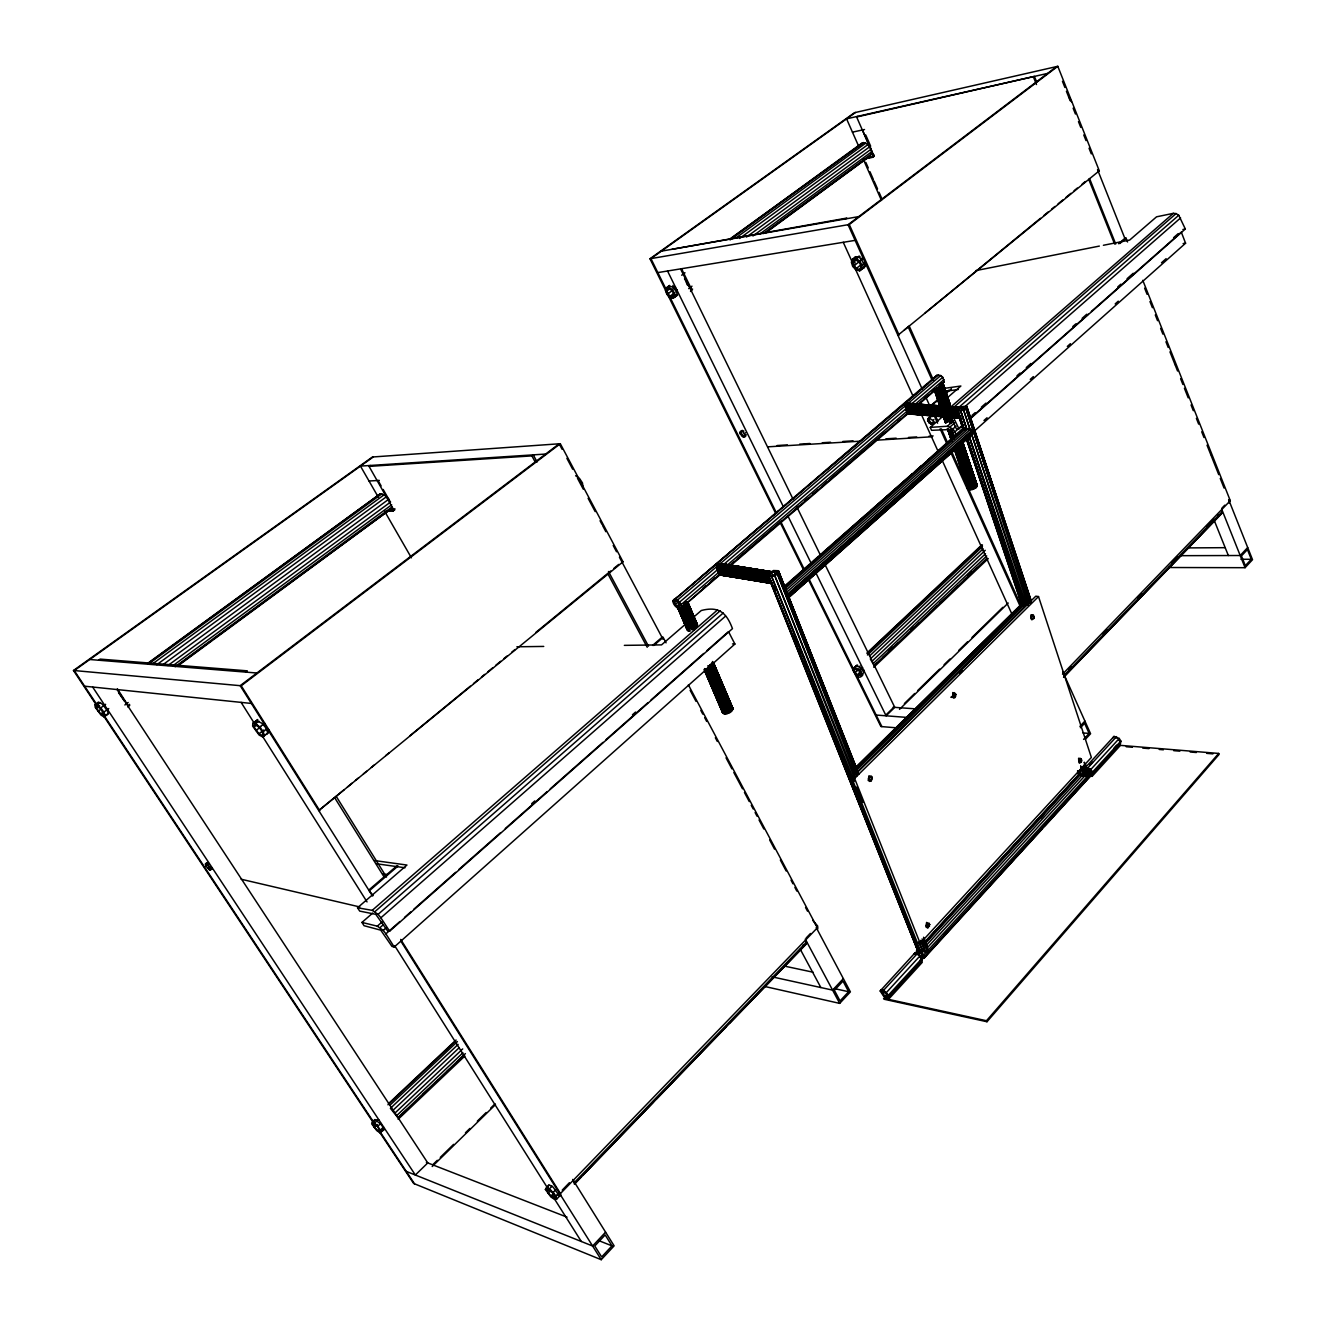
<?xml version="1.0" encoding="UTF-8"?>
<svg xmlns="http://www.w3.org/2000/svg" width="1326" height="1326" viewBox="0 0 1326 1326"><rect width="100%" height="100%" fill="white"/><g stroke="black" fill="none" stroke-linecap="round" stroke-linejoin="round"><path stroke-width="1.5" d="M888.437 995.196L888.42 997.318L886.547 997.732L883.68 996.274L880.182 991.003L881.177 989.627L883.696 990.174L888.437 995.196L922.266 958.201L917.609 953.245L915.073 952.764L880.182 991.003M928.73 418.055L929.99 422.182L933.852 423.392L931.034 424.386L927.703 420.889L927.736 418.917L930.106 417.176L927.736 418.917M920.957 959.195L920.99 957.737M886.017 998.81L885.32 997.467L887.774 998.014L922.216 960.322L922.266 958.201M924.984 945.554L925.051 943.83L927.371 946.814L927.404 952.333L917.393 949.897L767.87 575.401L768.367 573.661L773.439 570.528L778.379 570.727L785.97 589.921M370.352 465.459L369.059 466.387L393.59 509.615L392.861 511.156L384.706 511.422L411.425 557.832M210.685 870.121L209.525 866.806L205.878 863.707L205.795 865.944L209.392 869.823L212.11 868.961L207.221 864.784L207.32 862.546L205.878 863.707M917.559 953.311L918.587 951.737L921.686 953.411L923.227 956.377L921.404 957.157M257.692 719.521L252.835 723.283L252.636 726.101L259.117 735.035L262.78 736.991L269.261 731.919M254.062 727.079L254.227 724.974L256.332 725.223L259.415 727.725L262.018 731.306L262.913 734.273L261.686 735.25L258.935 733.775L254.062 727.079L257.294 724.576M548.168 1187.118L548.301 1185.345L550.157 1185.361L553.157 1187.168L559.423 1195.953L560.351 1195.323M1078.469 774.732C1080.226 772.627 1078.137 776.39 1084.005 775.959L1087.834 771.782L1085.232 763.925L1087.834 771.782L1087.966 776.821L1089.591 776.821L1090.85 774.699L1090.287 773.008L1087.303 769.942M864.784 261.471L863.889 267.819L861.767 269.178M945.72 405.806L939.239 386.446L942.935 383.28L950.261 405.143L943.035 383.612C940.134 381.507 939.272 389.562 935.493 389.048L941.377 406.469M920.045 957.471L924.404 957.902L922.465 953.046L917.26 950.477L916.316 951.123L916.879 954.173M1092.508 772.08L1090.884 769.411L1085.629 767.273L1114.022 736.394L1119.26 738.449L1120.868 741.085L1092.508 772.08L1092.276 774.251L1090.303 774.931M765.782 232.779L870.37 155.722C873.95 150.799 869.143 143.291 863.558 142.595L729.847 239.045M1120.868 741.085L1120.603 743.273L1091.547 775.064L1089.077 774.815L1089.657 776.108L1092.127 776.356L1120.42 745.378L1119.857 744.085M704.769 671.055L723.101 713.322C726.665 714.764 732.134 712.559 732.913 708.631L713.637 663.066M573.346 1180.123L574.407 1184.201L806.307 943.897L805.827 939.67M772.461 582.81L719.769 574.937L716.405 565.771L718.874 563.666L769.975 572.252L770.406 573.909L769.246 572.733L717.068 564.163L721.493 563.716L774.235 572.235C769.13 569.832 766.196 576.296 769.743 579.91L769.478 579.197M1229.235 503.035L1229.699 500.051M97.942 704.056L98.207 702.349L100.03 702.565L102.815 704.636L107.704 711.333L108.251 713.836L107.157 714.598M870.9 781.147L868.215 780.5L868.961 775.809L871.646 776.456L872.226 777.914L870.9 781.147L869.624 781.395L868.53 778.644L869.243 776.92L871.646 776.456M953.56 697.791L953.245 693.432L954.372 692.636L955.98 694.509L954.753 697.609L950.875 697.261L953.013 695.769L952.781 692.537M928.532 927.686L925.896 926.907L926.609 922.415L929.775 924.537L927.338 928.018L926.344 925.482L927.007 923.808L929.244 923.194M1033.65 615.281L1030.965 614.85L1031.164 618.015L1033.849 618.446L1034.131 616.723L1032.639 614.816L1031.578 615.546L1031.064 618.811L1031.86 619.806L1033.849 618.446M1081.237 758.803L1078.602 758.24L1078.784 761.223L1081.403 761.787L1081.668 760.13L1080.292 758.439L1079.298 759.201L1078.8 762.334L1079.53 763.229L1081.403 761.787M771.019 583.324L719.305 574.539L721.046 573.28L719.554 574.821L771.517 583.374L768.566 577.175L717.068 568.771L718.874 567.976M674.288 602.452L675.829 600.678L677.636 601.573L679.857 606.778L676.774 606.197L674.288 602.452L677.437 599.766M690.548 291.471L691.144 288.405L681.597 268.846M691.343 290.958L692.586 289.068L691.559 289.83M967.748 487.62L968.461 489.476L972.157 489.493L976.052 487.67L977.196 485.366L962.096 440.298M374.976 1119.492L371.645 1123.835L376.733 1130.597L379.833 1132.669L384.308 1129.57M964.897 429.641L964.4 428.165L783.964 587.716L786.185 590.053L786.782 595.589L972.555 430.552L964.4 428.165L964.002 429.69L962.858 428.364L963.604 430.038M857.524 116.373L856.629 117.003L873.055 154.346L873.072 156.833L867.718 157.844M881.492 200.458L863.259 159.219L872.226 157.396L874.265 155.059L873.37 155.722M669.58 285.421L666.315 287.808L665.486 290.56L666.879 294.355L669.812 297.438L672.945 298.367L676.21 295.98M666.663 291.123L667.293 289.051L669.282 288.753L671.718 290.361L673.442 293.112L673.658 295.731L672.265 296.991L669.912 296.295L666.663 291.123L669.928 288.736M922.531 949.93L920.675 951.123L921.073 949.814M255.703 722.521L257.476 719.885M1063.585 677.304L1221.66 513.494L1221.992 509.217M859.596 146.324L861.635 142.993M1028.744 605.369L1023.075 604.159L1022.644 605.452L1021.501 604.059L855.734 767.273M947.991 406.75L962.245 407.778C955.416 405.325 956.692 413.53 959.908 416.513C958.648 420.193 962.925 415.585 956.842 417.01L960.886 417.358M743.936 431.083L742.179 430.486L740.14 432.061L740.24 433.851L743.256 437.016L746.256 434.762M862.53 675.464L864.038 670.227M855.834 256.614L852.618 259.117L851.358 262.2L852.684 266.443L855.95 269.841L859.646 270.836L865.248 266.427M852.734 262.813L853.679 260.493L856.099 260.128L858.9 261.885L860.723 264.935L860.756 267.869L858.95 269.294L856.182 268.548L852.734 262.813L857.557 259.084M178.148 665.702L391.303 508.67L391.932 507.112L175.181 666.713M863.441 671.752L861.817 669.083L862.331 667.84M689.818 628.872L681.116 608.087L683.387 606.181C679.807 611.75 673.028 605.767 672.862 600.927L936.852 375.291L940.764 375.54L942.753 377.297L944.261 381.789L941.609 383.811M690.631 628.391L681.779 607.557C683.669 605.849 684.73 600.811 687.929 602.286L697.559 625.076M687.001 629.436L677.304 606.744L678.647 608.402L680.884 608.336L720.896 573.18M1084.071 765.085L1087.966 776.821L1084.005 775.959L1084.801 774.301M560.898 1194.759L556.638 1199.152L554.583 1199.367L550.87 1196.964L545.384 1189.472L549.014 1184.963M932.858 424.254L934.615 421.867M863.889 267.819L865.547 264.653L864.453 264.935L860.74 258.421L857.64 256.879L854.972 257.294L853.579 259.531M907.382 409.237L906.487 410.629L959.527 415.519L906.769 411.458L907.995 411.176L907.034 412.204L959.908 416.513L906.769 411.458L906.172 409.717L907.382 409.237L907.746 413.878L959.958 418.055L959.626 416.381L960.372 417.773L950.245 416.994M853.845 668.006L852.8 669.978L856.646 676.011L859.729 677.271L861.734 676.31L861.718 673.575L859.679 670.359L856.563 668.155L853.845 668.006L856.778 665.254M936.852 375.291L932.824 379.518M679.94 607.391L679.21 608.601L688.824 631.126M770.771 581.037L718.361 572.699L719.819 572.268L718.692 573.445L771.251 582.064L718.361 572.699L719.289 571.009L718.029 571.821L770.771 581.037L718.029 571.821L719.09 570.246M969.787 419.198L1185.328 229L1178.748 215.26L957.074 408.905L956.825 410.298L960.737 411.077L966.008 408.756L966.472 406.054L958.847 407.347M855.071 666.746L857.723 665.271L856.066 665.801L859.364 666.978L860.027 666.017M970.483 435.856L972.72 431.066L787.163 596.65L789.069 597.313L970.483 435.856L788.788 597.363L787.975 595.755M1078.883 774.832L1077.574 770.903L1078.883 774.832L1079.745 773.605M854.259 781.345L771.666 576.595L918.802 950.626L769.097 576.495L917.658 950.195L918.736 948.736L917.393 949.897L767.87 575.401L771.666 576.595L774.782 575.683L777.434 574.042L778.379 570.727L858.784 773.92M914.062 954.156L915.073 952.764M383.247 1130.432L383.048 1127.216L380.86 1124.249L375.606 1120.022L374.197 1120.105L374.33 1121.796M719.935 574.854L771.931 583.175L719.305 574.539L720.416 573.064M1112.829 737.936L1114.022 736.394M950.178 406.187L942.272 382.816L940.217 384.557L947.427 406.121M697.095 626.402L686.553 601.822L684.05 603.976L694.509 628.723M986.478 1020.738L1218.693 753.433L1219.108 754.395L986.992 1021.749L884.077 999.24L883.58 998.279L986.478 1020.738L986.992 1021.749M907.249 408.507L906.172 409.717L904.912 404.132L957.786 408.11L958.764 409.286M920.609 958.549L923.393 955.499M923.857 954.853L1091.779 771.517M920.393 959.709L923.178 956.676M944.245 933.985L947.029 930.935M1074.06 792.07L1076.845 789.02M1087.287 777.285L1091.464 772.726M1114.022 748.162L1116.724 745.212M924.537 956.576L1090.85 774.699M923.46 958.549L1014.208 859.281M1016.992 856.231L1042.12 828.733M1044.905 825.684L1089.591 776.821M924.404 957.902L1090.602 776.058M915.288 954.803L918.073 951.77M1040.794 818.092L1043.595 815.042M1089.823 765.119L1092.525 762.168M883.696 990.174L919.25 951.538M1088.165 767.505L1116.558 736.593M926.261 945.438L1083.11 774.517M918.172 955.366L920.957 952.333M1086.773 771.566L1089.574 768.533M886.564 992.362L920.443 955.4M926.659 948.471L1089.027 771.301M1090.884 769.411L1119.26 738.449M919.763 956.891L922.548 953.842M1088.265 772.959L1091.049 769.909M920.725 940.532L925.333 952.051L927.719 949.449L923.907 939.836L927.719 949.449M1086.143 776.423L1082.944 766.594L1086.143 776.423L1088.215 774.169L1084.337 762.4M920.178 943.35L1091.364 757.444L1038.507 596.567L1035.821 596.17L851.905 777.732L854.59 778.395L920.178 943.35L917.542 942.537M926.128 940.465L1078.701 774.533M924.255 942.852L1079.712 773.771M928.78 938.758L942.769 923.526M946.963 918.968L952.565 912.885M956.759 908.31L967.947 896.144M976.35 887.011L997.334 864.171M1004.329 856.563L1019.711 839.822M1022.512 836.772L1028.098 830.689M1032.308 826.115L1044.888 812.424M1051.883 804.816L1072.867 781.975M924.404 944.526L1079.878 775.296M379.385 1131.807L413.629 1183.455L601.225 1259.7L614.12 1245.843L572.699 1179.427M765.085 986.544L839.69 1003.384L850.397 991.881L816.219 927.554L817.396 927.786L560.467 1193.533L559.34 1193.118M1085.613 739.079L1090.585 733.742L1062.905 672.017M1168.687 567.511L1245.081 567.694L1252.523 559.688L1228.638 499.57M162.568 664.956L388.8 499.189L384.142 494.78L380.164 493.902L148.33 663.249M611.982 1245.86L601.656 1256.949L594.777 1245.992L605.153 1234.92L611.982 1245.86L598.606 1240.556M848.64 991.715L840.054 1000.915L834.385 990.307L843.005 981.107L848.64 991.715L834.502 988.616M1083.574 739.394L1089.143 733.411L1084.602 723.3L1080.408 727.759M1251.296 559.274L1245.329 565.672L1241.451 555.925L1247.435 549.544L1251.296 559.274L1240.97 559.29M605.584 1232.169L592.606 1246.009L406.286 1171.388M843.369 978.638L832.595 990.124L772.146 976.848M1079.911 726.416L1084.9 721.095M1247.7 547.522L1240.208 555.511L1180.306 555.677M98.29 702.316L95.024 704.703L95.157 707.222L101.058 715.145L104.091 716.852L108.467 713.272M769.246 572.733L716.272 564.926L768.351 574.175L769.13 575.401M1068.773 669.928L1071.64 666.961M1103.232 634.242L1107.542 629.784M1137.708 598.556L1142.017 594.098M1172.184 562.87L1177.919 556.92M1206.643 527.184L1213.837 519.742M574.373 1182.527L806.556 942.073M1222.29 511.554L1064.082 675.398L1063.634 673.011M574.871 1183.472L580.589 1177.538M583.457 1174.571L653.536 1101.972M656.387 1099.005L726.466 1026.39M729.333 1023.423L806.307 943.897M1063.651 677.039L1221.66 513.494M553.704 1197.958L555.246 1197.809L552.627 1192.737L547.389 1189.339L548.185 1193.234L553.704 1197.958L556.522 1195.041M556.638 1199.152L556.075 1196.4L558.926 1193.466M562.207 1190.151L569.384 1182.726M806.175 937.946L810.484 933.487M1221.926 508.14L1224.793 505.173M1062.507 674.238L1230.296 500.698L1142.78 280.316M1207.953 525.378L1210.837 522.411M546.163 1187.881L549.229 1189.024L552.08 1186.107M548.185 1193.234L551.036 1190.3M556.075 1196.4L553.157 1192.405L555.992 1189.472M550.92 1196.151L553.754 1193.234M545.384 1189.472L548.235 1186.555M949.151 403.22L942.587 383.794L941.659 384.706L943.035 383.612L941.659 384.706L942.156 383.827L947.991 401.248M959.726 673.558L962.676 670.658M854.59 778.395L1038.507 596.567M1023.523 605.501L1023.075 604.159L855.767 768.981L858.419 773.671M866.64 758.422L872.525 752.621M881.359 743.919L885.785 739.56M944.676 681.531L952.035 674.271M959.411 667.011L965.295 661.21M975.605 651.066L978.555 648.149M857.044 769.776L1024.716 604.441L1024.766 605.783M857.972 771.417L1026.689 604.871M855.767 767.671L1021.965 604.01L1023.075 604.159M432.193 1166.532L495.493 1104.608M899.509 709.36L1008.224 603.015M885.967 714.896L892.912 708.134M432.873 1164.626L437.315 1160.283M440.282 1157.383L453.608 1144.355M465.459 1132.769L469.901 1128.426M477.31 1121.183L486.194 1112.497M490.637 1108.138L495.079 1103.796M904.398 703.542L914.675 693.498M917.625 690.614L939.653 669.066M944.062 664.757L949.93 659.022M958.748 650.403L967.566 641.784M971.975 637.475L1002.821 607.308M888.437 651.431L892.945 647.154M910.962 630.049L913.962 627.198M967.997 575.882L972.505 571.605M465.393 1053.606L397.899 1117.719L390.408 1108.337L458.133 1044.407M987.174 558.08L874.049 665.519L870.337 658.956L985.251 550.307M399.06 1117.022L408.043 1108.503M422.994 1094.298L428.978 1088.613M434.961 1082.928L437.961 1080.093M446.928 1071.557L449.928 1068.723M457.404 1061.612L463.387 1055.927M874.049 665.867L877.05 663.017M883.05 657.315L898.05 643.06M907.05 634.508L919.051 623.121M929.559 613.142L937.051 606.015M940.051 603.164L946.051 597.462M952.051 591.761L958.052 586.059M964.052 580.374L977.56 567.545M398.131 1119.293L464.846 1056.043M873.784 667.276L988.268 558.577M856.828 675.149L860.657 675.365L860.64 673.31L859.099 670.906L854.74 669.133L853.961 670.608L856.828 675.149L861.204 671.006M395.032 1112.995L462.691 1048.916M872.21 661.044L985.533 553.704M378.987 1131.393L380.131 1131.161L377.512 1126.52L373.136 1123.603L374.23 1127.216L378.987 1131.393L383.529 1127.001M396.822 1115.514L462.89 1052.827M873.502 663.332L986.726 555.925M379.833 1132.669L382.783 1129.885M372.026 1122.277L374.479 1123.205L377.429 1120.42M869.657 655.922L983.146 548.798M374.23 1127.216L377.181 1124.431M854.789 672.995L859.149 668.851M392.794 1110.492L458.995 1047.888M381.358 1132.354L377.86 1126.172L380.811 1123.387M859.679 670.359L862.596 667.591M388.419 1103.696L456.061 1039.998M867.187 652.823L981.721 544.969M387.954 1104.807L455.647 1041.043M867.071 653.486L982.483 545.052M389.695 1105.436L457.42 1041.59M867.469 655.011L982.467 546.594M942.637 406.27L936.753 388.8L937.631 387.971L936.123 388.999L941.891 406.436M943.167 405.955L937.399 388.419L938.228 387.656L936.753 388.8M719.305 574.539L720.731 573.246M689.305 631.143L679.824 608.617L680.984 607.573M672.945 298.367L674.818 296.709L674.52 293.212L672.216 289.532L668.967 287.394L666.315 287.808M983.975 420.491L987.058 417.756M1030.285 379.352L1033.368 376.601M1067.331 346.434L1070.413 343.683M1115.183 303.919L1118.282 301.168M1161.493 262.763L1166.134 258.653M372.705 913.067L361.965 922.415L364.037 925.697L380.761 930.172L391.982 946.449L394.22 947.029L734.902 644.038L728.488 631.607L706.791 650.751M787.727 597.23L793.876 591.761M796.943 589.026L807.7 579.462M826.131 563.069L830.739 558.959M835.347 554.865L858.386 534.378M873.751 520.704L878.359 516.61M884.508 511.14L890.658 505.67M893.724 502.952L909.089 489.277M922.913 476.979L925.979 474.244M932.128 468.791L938.278 463.321M942.885 459.227L963.273 440.928M974.08 431.315L1185.577 243.222L1181.3 232.116L1091.364 311.461M968.146 428.828L786.185 590.053L786.451 590.915L785.257 588.446L966.09 428.397M394.22 947.029L385.899 933.852L399.855 921.553M404.513 917.443L410.712 911.973M413.811 909.238L455.663 872.309M458.763 869.574L500.615 832.645M505.272 828.551L547.124 791.622M550.224 788.887L602.932 742.394M606.032 739.659L647.884 702.73M650.983 699.995L703.692 653.486M956.411 435.243L954.902 431.862L962.659 425.016M970.4 418.187L1088.265 314.196M374.429 860.541L406.949 865.049L357.523 907.78L359.711 911.095L375.772 914.343L387.49 930.769L389.629 931.183L732.466 628.64C726.549 612.794 718.941 605.932 701.288 610.507L693.647 617.12M950.775 417.226L956.527 429.077L958.93 428.779L963.588 424.685M783.997 586.606L964.4 428.165M784.163 587.07L808.86 565.224M813.484 561.13L818.109 557.036M822.75 552.942L865.961 514.737M870.585 510.643L912.271 473.813M915.354 471.078L921.52 465.625M927.703 460.155L962.858 428.364M361.965 922.415L377.297 926.161L383.231 930.404L386.33 927.67M954.703 437.066L950.046 429.541L931.581 430.32L930.255 427.386L947.311 426.259L952.913 428.944L956.013 426.21M531.676 803.655L534.776 800.921M632.452 714.797L635.552 712.062M972.024 415.403L975.124 412.668M981.323 407.198L985.98 403.104M1016.992 375.755L1020.092 373.02M1026.291 367.551L1030.948 363.457M1072.8 326.544L1075.916 323.809M1082.115 318.339L1086.756 314.245M1117.768 286.897L1120.868 284.162M1127.067 278.709L1133.282 273.239M1173.593 237.686L1178.234 233.591M377.297 926.161L381.954 922.067M947.311 426.259L953.527 420.806M380.065 927.587L383.181 924.852M950.129 426.889L954.786 422.795M681.779 607.557L683.984 605.634L682.409 606.86L691.94 629.751M357.523 907.78L372.208 910.349L378.092 914.36L723.234 612.993M771.566 572.219L769.76 575.07L771.334 575.633L773.854 575.153L777.069 572.318L776.274 571.307L771.566 572.219L773.108 576.064M389.629 931.183L380.86 917.807L725.587 616.109M965.643 406.021L1180.588 217.912M930.255 427.386L943.946 415.452M374.926 911.625L720.267 610.739M952.946 408.01L1176.096 213.585L1178.748 215.26M927.703 420.889L928.697 420.027M928.996 423.044L929.99 422.182M933.62 422.745L932.94 420.524L933.935 419.662M372.208 910.349L717.465 609.977M931.034 424.386L932.029 423.508M950.162 407.53L1173.361 213.337L1176.096 213.585M686.006 623.734L661.541 644.884L624.347 645.364M947.145 397.916L960.886 386.015L942.587 388.617M396.988 865.762L368.761 890.094L373.136 895.597M652.591 645.43L661.989 637.325L663.149 637.375L666.066 642.845M937.764 399.607L929.974 406.32L937.399 400.85M945.571 392.877L948.687 390.192M1118.614 243.719L1124.846 238.332L1126.039 238.166L1127.564 241.995M369.838 890.343L398.065 865.994M653.751 645.497L663.149 637.375M946.764 392.778L951.438 388.75M1119.807 243.536L1126.039 238.166M677.022 607.623L680.155 604.921M681.564 606.86L681.083 604.606L719.537 571.688M726.466 565.754L908.028 410.38M914.294 405.027L944.029 379.584M693.796 629.717L683.553 605.054L687.133 601.987L696.747 624.645M702.78 588.413L705.929 585.727M710.637 581.683L715.36 577.639M731.074 564.18L734.206 561.495M737.355 558.793L781.345 521.101M795.484 509.002L798.633 506.3M804.915 500.913L808.064 498.228M812.772 494.184L817.479 490.156M822.203 486.112L826.91 482.067M830.059 479.382L885.055 432.259M897.619 421.502L900.768 418.801M924.338 398.612L929.045 394.568M932.195 391.883L935.327 389.198M946.781 407.032L939.769 385.534L942.67 383.048L949.83 404.43M730.328 565.091L908.078 412.784M917.509 404.712L944.261 381.789M697.277 624.944L687.548 602.12L683.006 606.015L692.57 628.574M680.884 608.336L684.017 605.634M687.166 602.949L720.167 574.655M731.173 565.224L908.791 412.983M918.222 404.894L943.051 383.463L950.278 405.027M673.525 599.451L677.404 600.148L940.764 375.54M675.133 604.424L678.282 601.739M681.083 604.606L679.558 602.137L718.725 568.688M723.416 564.661L906.719 408.076M911.41 404.065L942.753 377.297M676.774 606.197L679.906 603.512M672.862 600.927L677.586 596.899M691.758 584.832L694.907 582.147M698.056 579.462L768.964 519.079M772.113 516.394L778.412 511.024M781.561 508.339L786.301 504.311M789.451 501.626L794.175 497.615M798.898 493.587L803.622 489.559M808.346 485.531L811.495 482.846M816.236 478.819L819.385 476.133M825.684 470.763L902.89 405.027M906.039 402.342L920.211 390.258M923.36 387.573L928.101 383.546M675.183 599.17L938.593 374.81M957.687 410.579L957.057 409.353L904.78 405.192L908.128 403.336L959.212 407.463L905.26 403.833L957.786 408.11L958.284 409.585M941.493 384.905L943.035 383.612M344.263 789.616L318.737 810.567L623.021 561.81L560.301 443.713L372.407 457.006L73.477 670.475L96.301 704.918M347.445 786.998L352.235 783.069M355.434 780.45L358.617 777.832M363.407 773.903L366.606 771.284M371.379 767.356L374.578 764.737M385.75 755.571L388.932 752.953M409.668 735.93L470.299 686.188M473.498 683.57L478.272 679.641M481.471 677.022L484.653 674.404M487.852 671.785L492.642 667.856M495.825 665.238L500.615 661.309M503.797 658.69L506.996 656.072M511.786 652.143L514.969 649.525M535.721 632.502L610.706 570.976M613.888 568.357L618.678 564.428M904.332 330.008L907.531 327.389M925.15 312.936L1040.446 218.309M1043.645 215.69L1048.452 211.746M1051.651 209.127L1054.85 206.491M1058.065 203.856L1062.855 199.928M1066.071 197.292L1070.861 193.347M1074.077 190.729L1077.276 188.093M1082.082 184.148L1085.281 181.529M897.917 335.263L1099.287 170.805L1057.8 66.3L854.508 112.693L649.972 258.769L775.511 513.063M209.392 869.823L212.177 867.768M743.256 437.016L745.742 436.121L744.764 436.917M205.165 864.187L206.607 863.027M205.795 865.944L207.221 864.784M740.24 433.851L741.118 431.281L742.958 431.862L745.278 435.558M207.602 864.734L209.044 863.574M207.453 868.182L208.878 867.022M741.466 435.806L742.444 435.027L744.234 436.237M744.566 433.552L745.543 432.757M262.78 736.991L264.421 735.698L263.228 731.737L259.763 726.963L255.653 723.615L252.835 723.283M859.646 270.836L862.049 268.929L862.016 265.034L859.58 260.957L855.85 258.603L852.618 259.117M258.935 733.775L263.775 730.013M856.182 268.548L860.988 264.802M263.228 731.737L266.46 729.217M862.016 265.034L865.232 262.531M259.763 726.963L264.62 723.184M859.58 260.957L862.795 258.454M255.935 730.56L260.774 726.797M853.729 265.996L862.115 259.382M255.653 723.615L258.901 721.112M855.85 258.603L859.066 256.117M1056.59 66.582L848.06 224.724L922.283 389.264M73.477 670.475L241.216 685.774L560.301 443.713M649.972 258.769L849.253 224.508L1057.8 66.3M245.625 672.1L247.282 670.84L100.13 659.105L98.588 660.215M369.059 466.387L531.908 455.895L533.267 454.868L537.096 461.995M845.739 218.873L846.8 218.077L672.05 249.288M856.629 117.003L1034.396 76.394L1036.65 81.98M688.675 288.62L691.99 286.167M763.428 233.558L871.414 154.048M178.562 664.89L210.188 641.602M213.503 639.149L391.303 508.67M767.456 231.138L870.37 155.722M124.859 704.968L128.174 702.515M129.749 705.415L127.677 706.857L129.6 704.355M393.59 509.615L394.866 508.687M392.861 511.156L394.816 509.781L388.021 510.427M100.793 714.018L103.063 715.311L103.909 714.416L100.544 708.581L96.268 706.178L96.35 708.084L100.793 714.018L104.041 711.631M669.912 296.295L674.801 292.698M105.218 715.659L103.892 712.128L108.782 708.532M167.954 665.503L390.59 502.024M752.936 235.978L871.132 149.192M672.265 296.991L675.514 294.587M172.662 665.884L391.684 504.792M760.262 233.708L871.679 151.761M104.091 716.852L107.34 714.465M96.35 708.084L99.616 705.697M156.816 664.674L386.546 496.653M739.56 238.481L867.966 144.567M95.024 704.703L97.212 704.951L100.726 707.885L105.632 704.305M672.216 289.532L675.481 287.129M98.141 711.167L101.406 708.797M667.707 293.974L672.597 290.394M746.521 237.039L869.839 146.672M740.14 432.061L742.179 430.486M147.451 663.514L380.164 493.902M730.212 239.094L860.242 144.302M148.81 663.796L381.905 493.819M681.68 275.228L685.012 272.791M730.062 239.94L863.558 142.595M152.672 663.779L384.142 494.78M735.632 238.15L865.762 143.142M97.212 704.951L100.494 702.565M373.302 456.94L74.273 670.558L97.229 705.2M855.502 112.461L650.933 258.603L666.514 290.179M682.807 606.678L681.116 608.087L690.1 628.822M872.226 157.396L873.95 156.186M959.063 416.331L959.958 418.055L908.045 413.165M676.045 296.096L677.619 295.068M728.919 711.979L730.046 711.25M724.576 564.959L728.587 565.605L724.576 564.959L723.051 565.937L723.714 564.395L725.239 565.638M973.881 488.117L974.842 487.487M959.527 415.519L906.487 410.629L907.564 409.949M1086.226 772.743L1087.834 771.782L1086.872 770.041M266.078 734.422L267.62 733.593L267.272 730.808L265.15 726.946L261.918 723.25L256.299 720.615M958.068 414.027L957.09 411.06L905.575 407.811L957.405 412.021L905.873 408.773L957.902 413.016L906.172 409.717L958.565 414.01L959.61 417.126L907.034 412.204L908.227 411.64M267.272 730.808L269.112 730.096M962.361 406.701L958.532 408.872L958.648 409.949L962.659 409.8L964.698 408.657L965.411 407.397L964.483 406.618L962.361 406.701L963.67 410.629M1089.74 773.688L1091.248 771.749L1090.138 769.942L1086.558 768.483M920.327 960.803L922.216 960.322M669 286.035L673.426 287.212L676.956 293.079L676.691 295.665L675.017 296.858L672.481 296.278M1218.146 515.284L1220.218 514.803M1047.573 73.427L846.568 118.843L859.149 147.302M852.452 132.152L864.519 129.517M972.704 488.581L969.604 488.631M967.466 437.365L968.975 437.033M1173.361 213.337L1156.554 216.818L1129.669 240.056L1103.398 245.277M976.019 270.57L1099.353 246.089M1182.891 229.497L1185.328 229M1098.094 171.004L1099.287 170.805M661.359 251.161L858.767 216.602M857.64 256.879L859.994 256.482M657.845 272.592L855.121 240.371M1183.107 243.57L1185.577 243.222M943.996 391.501L958.234 389.496M937.648 415.767L930.239 416.712L928.797 413.778M545.632 454.056L360.457 466.106L378.291 497.134M777.102 445.536L787.379 444.89M799.694 444.144L809.954 443.497M822.269 442.751L830.49 442.238M842.806 441.475L853.066 440.845M885.917 438.823L896.177 438.193M908.492 437.431L916.697 436.934M929.029 436.171L933.123 435.923M767.936 446.829L860.309 441.177M876.735 440.166L932.145 436.768M369.009 480.99L379.319 480.426M1229.103 500.731L1230.296 500.698M803.158 944.941L805.131 944.891M516.875 646.79L543.743 646.425M1187.814 547.903L1224.975 547.671M621.861 561.81L623.021 561.81M677.205 289.963L675.746 289.93L675.315 287.261L673.426 287.212L672.895 285.438M860.74 258.421L862.762 258.471M853.911 262.846L855.303 262.913M732.499 643.922L734.902 644.038M375.606 1120.022L379.137 1120.188M696.697 623.021L687.647 602.302L696.465 623.303M906.487 410.629L958.565 414.01M904.78 405.192L957.322 408.673L904.912 404.132M918.238 405.093L912.089 404.662L918.139 405.143M930.554 405.938L936.703 406.369M946.963 407.082L957.223 407.795M913.349 404.264L925.581 405.143M929.659 405.441L943.913 406.469M893.094 707.239L915.785 708.88M905.26 403.833L958.433 407.712L906.901 403.386M907.034 412.204L959.692 416.032M912.404 403.866L961.151 407.513M910.432 413.016L914.509 413.331L910.415 413.049M959.444 418.138L907.597 413.679L930.007 415.436M934.051 415.751L946.2 416.695L936.057 415.767M876.171 715.045L907.1 717.432M962.245 407.778L908.128 403.336L910.382 403.717M958.433 407.712L905.625 403.585L904.581 404.48L957.322 408.673M930.239 406.104L934.266 406.419M1082.961 732.93L1089.143 733.411M957.09 411.06L905.277 406.883L956.974 410.165L905.012 406.005L957.057 409.353L957.571 411.209M930.388 414.939L922.266 414.309L930.172 415.121M940.565 415.751L946.648 416.231M959.61 417.126L907.266 412.834L959.427 417.607L907.597 413.679M89.754 659.503L256.913 673.011M1119.608 745.295L1218.693 753.433M896.31 727.808L880.895 726.532L808.495 579.893M1126.205 746.737L1132.404 747.251M1142.73 748.096L1148.913 748.61M1159.239 749.455L1163.366 749.803M1173.692 750.649L1179.875 751.162M1190.201 752.008L1196.4 752.522M1206.726 753.367L1212.909 753.881M907.68 413.414L913.747 413.911M919.83 414.425L929.974 415.253M925.515 946.665L927.371 946.814L923.559 937.233M926.559 414.425L930.603 414.773M940.698 415.635L946.747 416.149M936.222 415.651L946.283 416.546M1086.127 771.616L1087.834 771.782M84.632 686.205L251.36 703.443M974.743 484.321L977.196 485.366L962.046 440.215M376.501 863.756L404.994 867.768M768.351 574.175L716.57 566.699L768.202 575.086L716.802 567.71L768.284 576.097L717.068 568.771M768.566 577.175L717.366 569.815L769.063 578.285L717.681 570.843L769.76 579.396L771.036 582.628L719.024 574.075L770.97 583.042M716.405 565.771L768.699 573.379L716.653 564.511M718.029 571.821L769.76 579.396M756.897 570.379L760.859 570.959M764.82 571.556L768.765 572.152M736.792 566.815L732.714 566.202L736.593 566.898M740.853 567.429L744.93 568.058M749.008 568.672L771.384 572.07M717.068 564.163L769.975 572.252L771.069 573.71M770.986 581.584L718.692 573.445L771.036 582.628M722.057 574.92L760.362 580.921M768.417 582.18L764.472 581.434M722.67 563.981L773.041 571.954M774.235 572.235L720.217 563.6L770.87 571.97M718.874 563.666L771.483 572.053M769.975 572.252L717.499 563.881L716.272 564.926L768.699 573.379M721.493 563.716L771.898 571.854M740.604 567.528L744.615 568.174M748.626 568.821L752.638 569.467M1031.446 616.292L1034.131 616.723M724.112 574.821L728.14 575.501M732.167 576.164L736.195 576.827M748.278 578.816L752.306 579.495M719.554 574.821L771.202 583.423M748.477 578.683L752.472 579.379M953.295 693.979L955.98 694.509M953.013 695.769L955.698 696.299M952.068 697.062L954.753 697.609M382.949 873.768L386.96 874.613M784.843 966.19L813.103 972.207M1079.049 759.566L1081.668 760.13M241.133 879.221L359.843 906.967M869.541 777.268L872.226 777.914M869.243 779.124L871.928 779.771M927.139 923.758L929.775 924.537M926.857 925.531L929.493 926.327M929.112 418.038L932.94 420.524M1115.763 737.538L1117.437 738.151M426.375 1162.372L567.047 1217.152M712.493 662.254L732.913 708.631L713.405 662.635L732.565 707.869M575.617 475.719L579.545 478.504L582.462 482.929L582.976 486.907M812.672 920.327L817.661 925.996L817.761 928.913M1021.782 604.275L1022.23 605.684L1021.965 604.01M859.364 666.978L861.817 669.083M549.229 1189.024L553.157 1192.405M374.479 1123.205L377.86 1126.172M677.404 600.148L679.558 602.137M118.528 692.669L124.545 701.272M684.514 278.725L688.758 286.3M378.092 914.36L380.86 917.807M383.231 930.404L385.899 933.852M100.726 707.885L103.892 712.128M952.913 428.944L954.902 431.862M814.495 922.714L816.385 925.548M103.958 715.344L373.418 1121.813M379.965 1131.675L414.524 1183.82M102.019 713.521L373.667 1123.205M92.654 687.034L415.353 1175.018L427.768 1162.919L117.152 689.669M578.998 479.382L581.186 482.697M117.351 688.807L128.092 705.482M741.217 433.072L742.444 435.027M241.117 702.382L254.377 723.383M262.1 735.632L367.037 901.929M394.651 945.687L547.074 1187.218M552.594 1195.969L581.318 1241.484M241.216 685.774L319.798 810.75M400.684 939.405L560.467 1193.533M372.457 895.962L240.188 685.675L559.158 443.796L562.058 449.249M400.701 940.896L601.225 1259.7M336.224 796.379L386.496 877.066M334.649 797.672L384.159 877.066M1118.514 738.98L1119.592 740.77M378.043 480.509L381.126 485.896M383.181 489.493L390.391 502.057M1069.386 97.942L1071.507 101.754M531.908 455.895L534.776 461.249M800.258 949.25L820.86 987.538M608.485 571.489L648.48 646.193M805.28 939.106L839.69 1003.384M608.17 574.373L647.221 647.27M688.376 684.862L817.396 927.786M566.882 458.315L572.666 469.222M577.49 478.288L583.274 489.178M588.098 498.261L595.192 511.621M600.048 520.737L601.987 524.383M602.568 525.494L605.866 531.693M613.192 545.467L616.524 551.749M619.441 557.235L663.05 639.314M690.133 690.266L696.017 701.355M700.791 710.338L702.797 714.117M704.67 717.631L706.675 721.41M715.344 737.72L717.349 741.483M726.018 757.792L731.886 768.848M733.825 772.494L742.51 788.821M744.45 792.484L749.289 801.6M751.229 805.263L753.218 808.976M755.107 812.556L757.047 816.203M759.036 819.932L763.842 828.982M769.66 839.938L774.533 849.121M780.334 860.01L786.169 871M791.009 880.099L792.948 883.779M794.887 887.392L796.827 891.072M805.545 907.481L807.501 911.144M887.774 998.014L888.486 999.356L922.25 962.378L921.553 961.035M780.086 522.345L803.921 570.611M669.265 295.748L776.605 513.261M781.064 522.328L804.004 568.804M808.562 578.037L881.873 726.615M667.542 271.001L783.202 506.383M787.743 515.648L810.518 561.992M815.076 571.257L886.1 715.808L894.768 707.355L824.905 564.346M680.652 269.062L793.147 499.355M796.777 506.781L820.38 555.064M953.179 416.928L958.93 428.779M785.257 588.446L786.451 590.915M843.27 242.31L913.233 396.557M920.924 413.48L937.979 451.105M942.256 460.503L1012.219 614.75M849.253 224.508L899.111 335.13M935.427 415.668L937.979 421.32M941.377 428.862L947.328 442.072M951.587 451.503L1021.318 606.197M925.681 396.805L929.078 404.347M934.184 415.651L937.581 423.193M940.134 428.845L946.979 444.028M951.19 453.343L1020.125 606.181M1091.547 775.064L1092.127 776.356M909.155 325.898L933.454 380.148M908.061 326.577L931.764 379.435M865.795 162.319L868.281 167.938M869.939 171.684L873.37 179.474M874.083 181.049L877.563 188.922M879.039 192.303L881.525 197.922M1118.912 739.51L1119.608 741.101M865.745 135.02L870.668 146.225M862.414 129.981L874.083 156.485M682.409 606.86L692.271 629.651M707.885 665.718L728.438 713.189L708.747 665.751M707.255 668.42L726.863 713.653L707.802 667.89M683.553 605.054L694.128 629.552M709.592 665.354L729.93 712.46L710.255 664.591M679.824 608.617L689.586 631.176M705.846 668.752L725.372 713.852L706.41 668.519M678.647 608.402L688.376 630.977M704.603 668.586L724.079 713.736L705.117 668.685M712.51 662.304L732.797 709.559L712.957 662.436M678.365 607.557L687.249 628.226M705.018 669.531L715.526 693.929M717.134 697.691L719.57 703.327M677.685 607.457L687.415 630.148M704.454 669.845L723.101 713.322L704.802 670.127M692.371 615.297L689.951 609.662L692.321 615.513M696.481 627.198L685.923 602.568L696.266 627.43M711.913 663.199L732.217 710.57L712.195 662.867M687.763 630.579L677.022 605.883L687.299 629.999M704.636 670.078L723.101 713.322M713.322 662.619L732.913 708.631M695.603 627.994L685.078 603.297L695.305 628.192M710.985 664.077L731.239 711.565L711.366 663.762M707.537 668.188L726.863 713.653M680.47 608.452L690.084 631.027M706.128 668.669L725.372 713.852M704.852 668.685L724.079 713.736M704.123 669.448L722.537 712.659L722.438 711.813M687.862 602.319L697.476 625.027M712.708 662.304L732.797 709.559M709.808 664.89L729.93 712.46M708.515 666.182L728.438 713.189M677.553 605.7L688.177 630.878M687.548 602.12L697.078 624.745M712.526 661.508L731.786 707.338M686.553 601.822L696.979 626.618M717.217 697.459L719.604 703.194M686.354 282.521L687.349 284.957M1213.688 519.063L1228.357 555.544M1033.484 77.09L1036.484 84.532M856.579 787.08L862.745 802.379M1088.696 179.259L1114.619 244.067M855.9 774.616L777.434 574.042L857.176 773.24M774.102 571.274L775.627 575.103M855.436 777.318L774.782 575.683L854.159 777.086M1089.574 178.546L1115.713 243.984M1221.76 509.366L1245.081 567.694M771.666 576.595L920.675 951.123M792.815 635.071L796.628 644.668M798.153 648.513L800.456 654.265M803.506 661.939L805.794 667.707M808.843 675.382L811.147 681.133M814.197 688.807L817.247 696.481M819.551 702.25L825.65 717.598M827.175 721.427L831.004 731.024M832.529 734.869L836.341 744.466M837.866 748.295L841.695 757.892M843.22 761.737L846.27 769.411M848.574 775.163L870.718 830.822M872.243 834.651L876.055 844.248M877.58 848.093L918.073 949.797M1062.457 81.334L1064.894 87.466M1066.402 91.262L1070.181 100.759M1073.132 108.202L1075.452 114.053M1078.469 121.627L1080.756 127.379M1083.756 134.937L1086.027 140.622M1089.044 148.23L1091.298 153.915M1097.53 169.579L1124.962 238.647M1144.62 288.14L1147.073 294.289M1149.957 301.549L1152.41 307.715M1155.277 314.942L1157.565 320.693M1160.615 328.351L1162.885 334.102M1165.935 341.76L1168.223 347.511M1169.946 351.838L1175.068 364.749M1175.284 365.263L1177.571 371.031M1180.604 378.706L1182.891 384.457M1184.416 388.286L1188.229 397.883M1191.046 404.96L1193.334 410.712M1196.383 418.37L1198.654 424.121M1201.704 431.779L1203.991 437.53M1207.025 445.188L1210.837 454.768M1211.102 455.431L1218.727 474.625M1220.252 478.454L1224.064 488.051M777.434 574.042L857.375 775.677M922.084 938.891L927.404 952.333M788.241 595.672L857.342 770.257M924.156 939.09L926.426 944.841M778.76 572.202L858.552 774.301M778.379 570.727L785.937 589.971M788.208 595.739L857.01 770.737M920.808 940.482L925.333 952.051M945.372 406.817L938.659 387.242L945.107 406.9M948.736 416.596L950.759 422.48M958.151 444.011L973.599 489.045L958.913 444.127M937.399 388.419L943.416 405.922M947.427 417.574L948.77 421.469M952.101 431.182L954.107 437.016M957.455 446.729L972.157 489.493L957.985 446.232M936.123 388.999L942.106 406.436M945.438 416.132L947.444 421.933M950.096 429.69L952.764 437.431M956.096 447.111L970.748 489.725L956.643 446.862M940.896 406.369L934.913 388.916L940.731 406.32M944.228 416.066L946.217 421.867M948.869 429.624L952.201 439.32M955.516 449.017L969.472 489.725L955.366 447.111M939.769 385.534L947.062 406.9M950.377 416.596L951.703 420.475M959.676 443.779L974.942 488.416L960.256 443.099M945.886 423.243L943.217 415.452L945.653 423.077M947.875 429.094L951.19 438.823L947.991 428.994M954.521 448.569L968.461 489.476L954.919 448.868M962.046 443.812L975.886 484.454L961.798 441.873M934.847 390.872L939.454 404.413M948.007 429.574L951.306 439.238M955.25 450.857L967.085 485.681L956.063 452.249M966.538 428.795L960.737 411.077L966.704 428.729M968.693 434.613L1026.341 605.286M1084.005 775.959L1080.69 766.146L1084.005 775.959L1083.541 774.45M962.063 441.26L977.229 486.062L962.228 441.359M962.278 442.072L976.732 484.802L961.831 440.05L977.229 486.062M949.731 406.817L941.792 383.396L949.549 406.999M961.632 441.956L976.831 486.857L961.831 441.707M944.642 416.149L946.598 421.966M949.217 429.707L952.482 439.387M955.101 447.127L969.472 489.725M934.382 388.634L940.283 406.087M943.565 415.784L945.521 421.602M948.156 429.359L951.422 439.055M954.703 448.752L968.461 489.476M934.184 389.529L940.117 407.082M942.786 414.972L945.388 422.696M947.344 428.497L951.703 441.508M954.355 449.332L967.814 489.012L954.123 448.287M1016.296 585.147L967.599 440.232L1021.584 602.634M948.355 405.507L941.095 383.993L948.123 405.673M960.886 442.669L976.052 487.67L961.184 442.42M938.046 387.905L943.946 405.491M947.891 417.209L949.847 423.077M952.482 430.884L953.792 434.795M957.72 446.514L972.157 489.493M946.565 417.905L947.858 421.801M950.477 429.558L953.096 437.315M956.361 447.028L970.748 489.725M934.83 389.91L939.438 403.585M955.897 452.448L967.085 485.664M947.609 428.895L951.521 440.53M1029.606 603.413L966.008 408.756L1031.064 603.247M1084.27 762.384L1088.215 774.169M970.201 429.79L963.654 410.198L970.118 429.856M971.51 433.701L1028.495 604.092M964.085 428.729L958.184 411.11L964.052 428.812M1023.059 604.838L967.367 438.508L1022.777 605.75M1022.445 606.28L966.008 437.746L1022.23 606.231M942.935 383.28L950.046 404.612M962.262 443.812L975.886 484.454M951.355 417.872L952.665 421.784M959.875 443.348L974.942 488.416M949.615 417.425L951.554 423.226M958.681 444.525L973.599 489.045M943.946 415.999L945.886 421.801M948.471 429.525L951.687 439.204M1014.075 551.318L966.472 406.054L1031.064 600.711M960.737 411.077L966.588 428.712M969.207 436.552L1025.213 605.037M1079.911 769.61L1081.867 775.495M942.272 382.816L950.096 406.369M967.052 407.215L1031.346 601.258M966.472 406.054L1031.197 601.755M966.008 408.756L1030.236 602.584M942.587 383.794L948.355 401.214M945.09 416.115L947.013 421.933M949.582 429.674L952.797 439.37M948.272 428.663L951.504 438.492M971.411 433.801L1027.716 604.871M947.013 417.64L948.305 421.552M950.858 429.342L954.074 439.072M1015.368 555.246L1030.153 600.38M968.477 434.696L1024.6 605.883M949.98 416.795L951.256 420.69M948.322 416.729L950.261 422.629M1089.259 773.224L1089.524 774.616M860.093 674.006L860.292 675.332M957.786 408.11L957.919 410.032M887.16 994.715L887.144 996.158L884.127 995.561L881.856 991.218L884.74 991.831L887.21 995.047L885.834 996.39L883.928 995.461L881.541 991.865L882.221 990.936L887.16 994.715M972.339 430.038L786.533 595.059L787.163 596.65L972.836 431.58L972.339 430.038M971.825 433.967L788.489 597.065L786.633 592.341L970.317 429.392L971.825 433.967M789.069 597.313L788.274 595.49L789.069 597.313M960.372 417.773L952.267 417.11L960.372 417.773M760.378 580.821L756.35 580.158L760.478 580.755M922.962 951.637L919.1 942.057L922.962 951.637M775.312 590.948L772.992 585.18L775.246 590.932M939.902 405.706L934.581 390.126L939.786 405.623M963.654 428.48L959.709 416.729L963.588 428.464M1080.077 775.097L1078.767 771.185L1080.077 775.097M963.389 429.906L956.825 410.298L963.356 429.889"/></g></svg>
